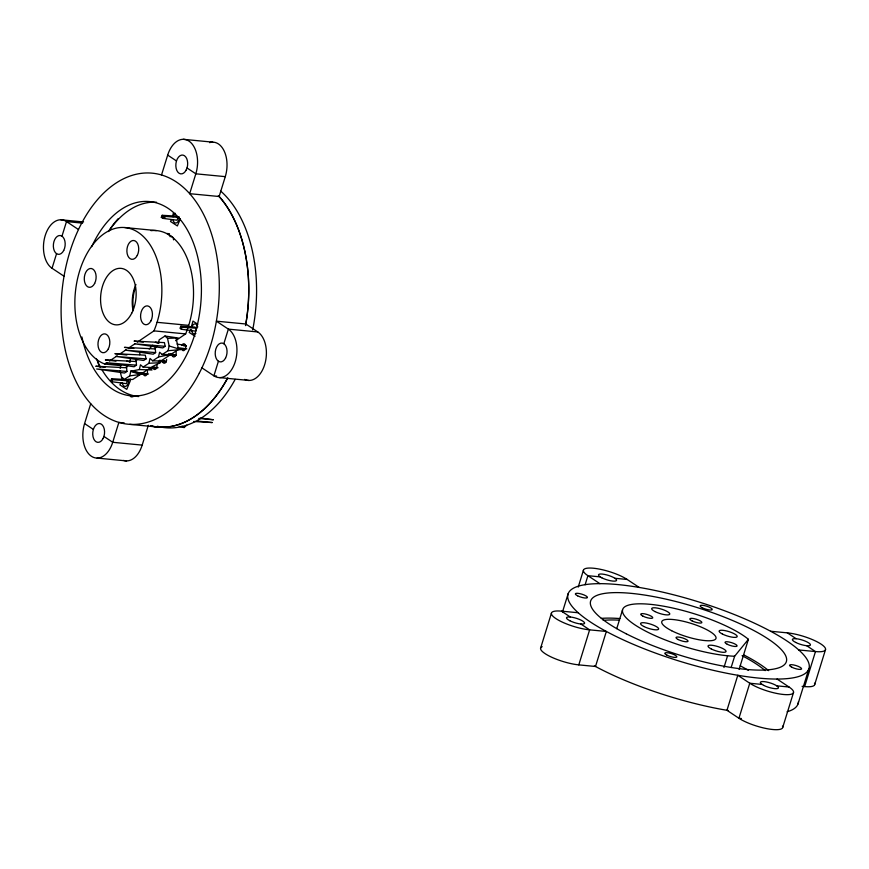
<?xml version="1.0" encoding="UTF-8"?>
<svg xmlns="http://www.w3.org/2000/svg" width="869" height="869" viewBox="0 0 869 869"><rect width="100%" height="100%" fill="white"/><g stroke="black" fill="none" stroke-linecap="round" stroke-linejoin="round"><path stroke-width="1.3" d="M126.385 365.121L126.939 371.465L124.528 373.04L96.655 368.977L126.939 371.465M135.944 358.832L136.498 365.176L134.098 366.761L106.224 362.699L136.498 365.176M155.073 346.275L155.627 352.608L153.226 354.194L125.353 350.131L155.627 352.608M120.183 368.402L120.91 364.969M129.753 362.123L130.469 358.68M123.985 379.644L129.785 375.842L130.752 371.259L139.344 369.553L151.977 369.988L149.848 368.228L132.794 379.438L123.985 379.644L121.562 377.298L120.052 370.944M139.551 354.693L140.039 352.401M139.344 369.553L140.496 364.795L143.113 367.087L154.975 367.696L151.923 366.87L160.189 362.688L159.407 361.949L159.766 360.255M158.44 343.266L159.168 339.833L164.969 336.021L178.243 338.008L167.543 338.313L164.969 336.021M143.113 367.087L148.914 363.275L150.022 358.43L152.672 360.798L158.473 356.985L159.624 352.227L162.242 354.519L173.507 354.541L168.51 353.835M162.242 354.519L168.043 350.707L169.151 345.992L167.543 338.313M112.123 381.763L112.557 379.71L111.59 378.699L110.732 380.709L112.123 381.763L126.472 383.642L127.374 380.72L125.614 379.547L111.59 378.699M162.709 218.347L163.144 216.294L162.177 215.284L161.319 217.293L162.709 218.347L177.059 220.226L177.96 217.304L176.201 216.131L162.177 215.284M181.393 329.275L181.838 327.233L180.861 326.223L180.002 328.232L181.393 329.275L195.742 331.154L196.644 328.243L194.884 327.07L180.861 326.223M121.964 379.807L122.562 377.461M172.551 216.392L173.452 212.872M191.245 327.32L192.972 321.074L197.763 324.267M64.024 276.223L52.042 268.271L56.561 253.672M61.981 236.172L66.5 221.573L82.566 223.127M148.327 425.245L142.179 445.113L112.72 442.288A25.223 15.707 -84.5 0 1 91.419 456.279A25.223 15.707 -84.5 0 1 84.575 423.583L90.724 403.716M161.525 174.973L167.684 155.106A25.223 15.707 -84.5 0 1 188.986 141.115A25.223 15.707 -84.5 0 1 195.829 173.811L189.681 193.678L219.14 196.513L225.288 176.646A25.223 15.707 -84.5 0 0 224.267 151.206A25.223 15.707 -84.5 0 0 209.559 142.635M218.423 361.222L213.904 375.821L216.587 376.071M223.844 343.722L228.362 329.123L216.381 321.172L245.84 323.996L257.821 331.958A25.223 15.707 -84.5 0 1 264.98 363.6A25.223 15.707 -84.5 0 1 244.656 379.395M540.605 648.155L551.435 613.145M562.525 611.863L568.141 593.712M578.222 587.086L583.436 570.216M585.109 584.772L587.911 575.691A25.223 6.224 17.2 0 1 593.484 568.228A25.223 6.224 17.2 0 1 627.19 579.471L639.171 587.422M542.191 646.655A25.223 6.224 17.2 0 0 549.914 656.377A25.223 6.224 17.2 0 0 578.797 664.872L589.627 629.851L580.84 624.007M616.74 628.624L622.562 609.799M723.953 667.522L727.592 655.758M731.144 667.522L734.631 656.236L748.415 639.302A69.357 17.13 17.2 0 0 653.586 604.694A69.357 17.13 17.2 0 0 636.39 625.832A69.357 17.13 17.2 0 0 734.631 656.236M739.095 669.412L748.415 639.302M782.697 727.505L793.527 692.495M797.981 704.02L808.822 669A126.103 31.143 17.2 0 0 637.553 587.162A126.103 31.143 17.2 0 0 619.076 637.9A126.103 31.143 17.2 0 0 808.822 669M802.076 686.336L804.64 686.575L815.48 651.565A25.223 6.224 17.2 0 0 821.053 644.103A25.223 6.224 17.2 0 0 787.336 632.86L770.618 631.252M814.688 684.587L825.528 649.567M180.383 218.738L177.363 225.94L170.476 221.476L171.465 219.651M120.878 383.066L119.889 384.891L126.776 389.355L130.22 380.991L130.089 378.841M190.648 329.666L189.17 332.414L195.069 336.227M128.167 365.067L126.168 367.761L95.775 366.229L105.106 367.261M137.063 359.679L135.727 361.482L105.334 359.94L116.001 361.135M156.865 346.21L154.856 348.914L124.463 347.372L133.793 348.415M149.175 349.077L152.738 345.21M179.166 426.321L184.119 427.57L186.792 425.126M137.259 342.201L153.976 330.872A69.357 43.2 -84.5 0 0 139.681 233.424A69.357 43.2 -84.5 0 0 78.503 274.886A69.357 43.2 -84.5 0 0 104.953 364.089L107.18 362.579M109.418 361.069L117.206 355.79M119.444 354.28L126.124 349.751M128.351 348.241L135.032 343.711M175.614 340.713L185.64 333.913A69.357 43.2 -84.5 0 0 188.845 262.807A69.357 43.2 -84.5 0 0 150.989 230.654M146.068 358.897L143.657 360.483L115.783 356.409L146.068 358.897L145.297 355.193L114.904 353.661L126.896 354.997M165.197 346.329L162.785 347.915L134.912 343.842L165.197 346.329L164.426 342.625L134.032 341.093L143.363 342.136M158.473 356.985L171.052 354.302M129.785 375.842L140.278 374.506L130.752 371.259L145.21 373.779L130.752 371.259M168.043 350.707L180.991 349.61L169.151 345.992M148.914 363.275L160.189 362.688L158.386 361.33M152.672 360.798L164.241 361.113L161.482 360.581L178.536 349.381L176.059 338.052M177.906 349.023L185.553 349.251M170.889 355.388L175.983 355.54M160.048 361.634L166.424 361.819M149.207 367.88L156.855 368.108M139.648 374.159L147.295 374.387M133.033 396.503L130.383 396.416L132.979 396.709M193.591 421.498L212.253 422.551L197.784 421.085M183.761 345.905L186.368 346.068M163.144 216.294L177.96 217.304M181.838 327.233L196.644 328.243M112.557 379.71L127.374 380.72M198.751 418.445L213.426 419.76L200.261 418.011M183.294 139.312L212.753 142.147M225.288 176.646L195.829 173.811L187.031 167.967M60.808 219.77L83.576 221.964M124.723 227.537L156.387 230.578M169.509 233.728L167.054 233.489L173.387 237.693L173.518 239.844M157.061 322.312L188.725 325.354M257.821 331.958L228.362 329.123A25.223 15.707 -84.5 0 1 235.206 361.819A25.223 15.707 -84.5 0 1 213.904 375.821L201.923 367.859M153.976 330.872L185.64 333.913M104.953 364.089L120.791 365.61M219.596 377.624L249.055 380.448M124.234 422.931L118.868 422.421L112.72 442.288L103.922 436.434M129.753 424.344L159.212 427.179M97.111 458.082L126.57 460.918M600.186 576.875L587.911 575.691L599.892 583.653M614.915 578.287L627.19 579.471M578.797 664.872L595.504 666.48L606.345 631.459L589.627 629.851A25.223 6.224 17.2 0 1 555.921 618.609A25.223 6.224 17.2 0 1 561.483 611.146L578.2 612.754M798.774 649.958L815.48 651.565L806.693 645.721M762.048 684.424L749.773 683.24L737.792 675.278L726.962 710.299L738.932 718.261A25.223 6.224 17.2 0 0 767.609 728.787A25.223 6.224 17.2 0 0 782.48 726.115M776.777 685.837L789.052 687.021A25.223 6.224 17.2 0 1 783.49 694.483A25.223 6.224 17.2 0 1 749.773 683.24L738.932 718.261L741.387 718.5M161.319 217.293L165.132 217.771M159.32 342.842L155.399 342.31L157.886 342.973M177.787 347.643L186.792 348.882M170.791 354.28L175.94 354.986M159.939 360.385L166.37 361.265M154.237 367.196L158.093 367.728M143.385 373.301L148.534 374.007M177.08 344.048L186.324 345.634M126.711 361.156L130.448 361.873M167.684 155.106L176.472 160.95M787.336 632.86L796.134 638.704M777.071 679.058L789.052 687.021M78.471 229.535L66.5 221.573A25.223 15.707 -84.5 0 0 45.199 235.575A25.223 15.707 -84.5 0 0 52.042 268.271M561.483 611.146L570.281 616.99M181.958 426.125L184.119 427.57M84.575 423.583L93.374 429.427M814.481 683.197A25.223 6.224 17.2 0 1 804.64 686.575M798.448 701.717A126.103 31.143 17.2 0 1 787.086 711.765M728.385 710.538A126.103 31.143 17.2 0 1 594.363 665.86M601.326 618.38A102.455 25.31 17.2 0 1 619.879 618.565M743.983 655.02A102.455 25.31 17.2 0 1 768.663 670.651M603.249 620.39A97.567 24.104 17.2 0 1 619.521 620.173M742.093 655.693A97.567 24.104 17.2 0 1 765.209 670.629M740.269 665.795A97.567 24.104 17.2 0 1 748.426 670.401M133.076 310.776A28.373 17.673 -84.5 0 1 135.933 284.521M142.179 445.113A25.223 15.707 -84.5 0 1 123.561 460.418M245.558 325.603A126.103 78.547 -84.5 0 0 218.336 195.623A126.016 78.492 -84.5 0 1 245.536 325.451M227.797 377.83A126.103 78.547 -84.5 0 1 150.456 425.821M138.671 396.568A97.567 60.776 -84.5 0 1 102.162 370.129M100.196 366.685A97.567 60.776 -84.5 0 1 96.372 358.691M108.527 231.578A97.567 60.776 -84.5 0 1 156.539 202.26M91.745 246.687A97.567 60.776 -84.5 0 1 186.52 228.493A97.567 60.776 -84.5 0 1 170.183 378.71A97.567 60.776 -84.5 0 1 81.925 336.976M100.098 367.185A100.793 62.785 -84.5 0 1 97.578 361.83M109.049 230.611A100.793 62.785 -84.5 0 1 118.314 218.564M133.359 308.528A28.373 17.673 -84.5 0 1 135.488 287.378M169.933 236.509A5.04 3.139 -84.5 0 1 170.324 236.748M179.144 216.772A5.04 3.139 -84.5 0 1 176.603 222.833A5.04 3.139 -84.5 0 1 172.931 219.564M173.029 216.794A5.04 3.139 -84.5 0 1 175.201 213.274M128.384 379.199A5.04 3.139 -84.5 0 1 126.233 386.14A5.04 3.139 -84.5 0 1 122.301 382.642M122.442 380.209A5.04 3.139 -84.5 0 1 123.116 378.33M147.469 371.498A3.465 2.162 -84.5 0 1 145.959 375.538A3.465 2.162 -84.5 0 1 143.352 374.072M156.92 364.535A3.465 2.162 -84.5 0 1 155.518 369.26A3.465 2.162 -84.5 0 1 152.77 367.131M166.631 359.397A3.465 2.162 -84.5 0 1 164.784 363.123A3.465 2.162 -84.5 0 1 162.373 361.08M175.994 351.749A3.465 2.162 -84.5 0 1 174.865 356.54A3.465 2.162 -84.5 0 1 171.986 355.019M181.806 345.482A3.465 2.162 -84.5 0 1 185.13 344.548A3.465 2.162 -84.5 0 1 184.825 349.849A3.465 2.162 -84.5 0 1 181.61 348.947M191.886 327.059A5.04 3.139 -84.5 0 1 194.993 323.909A5.04 3.139 -84.5 0 1 197.73 327.037M195.927 333.37A5.04 3.139 -84.5 0 1 191.549 329.818M220.78 191.158A126.016 78.492 -84.5 0 1 252.694 329.883M235.173 379.362A126.016 78.492 -84.5 0 1 157.354 426.244M227.309 378.602A126.016 78.492 -84.5 0 1 151.64 426.016M130.806 395.558A3.465 2.162 -84.5 0 1 131.186 396.796M601.804 577.809A9.461 2.335 17.2 0 0 616.49 580.557A9.461 2.335 17.2 0 0 604.357 574.376A9.461 2.335 17.2 0 0 601.804 577.809M795.667 642.43A9.461 2.335 17.2 0 0 810.353 645.189A9.461 2.335 17.2 0 0 798.22 639.008A9.461 2.335 17.2 0 0 795.667 642.43M763.666 685.359A9.461 2.335 17.2 0 0 778.352 688.107A9.461 2.335 17.2 0 0 766.219 681.926A9.461 2.335 17.2 0 0 763.666 685.359M569.814 620.727A9.461 2.335 17.2 0 0 584.5 623.475A9.461 2.335 17.2 0 0 572.367 617.294A9.461 2.335 17.2 0 0 569.814 620.727M626.212 633.783A102.455 25.31 17.2 0 0 785.337 663.644A102.455 25.31 17.2 0 0 653.901 596.645A102.455 25.31 17.2 0 0 626.212 633.783M702.369 607.822A6.3 1.553 17.2 0 0 712.167 609.658A6.3 1.553 17.2 0 0 704.075 605.53A6.3 1.553 17.2 0 0 702.369 607.822M791.757 667.196A6.3 1.553 17.2 0 0 801.555 669.032A6.3 1.553 17.2 0 0 793.462 664.915A6.3 1.553 17.2 0 0 791.757 667.196M666.99 655.204A6.3 1.553 17.2 0 0 676.788 657.04A6.3 1.553 17.2 0 0 668.696 652.923A6.3 1.553 17.2 0 0 666.99 655.204M577.603 595.819A6.3 1.553 17.2 0 0 587.39 597.655A6.3 1.553 17.2 0 0 579.308 593.527A6.3 1.553 17.2 0 0 577.603 595.819M671.65 630.72A28.373 7.006 17.2 0 0 715.708 638.987A28.373 7.006 17.2 0 0 679.308 620.433A28.373 7.006 17.2 0 0 671.65 630.72M642.908 616.132A6.3 1.553 17.2 0 0 652.695 617.978A6.3 1.553 17.2 0 0 644.613 613.851A6.3 1.553 17.2 0 0 642.908 616.132M692.017 620.857A6.3 1.553 17.2 0 0 701.804 622.693A6.3 1.553 17.2 0 0 693.723 618.576A6.3 1.553 17.2 0 0 692.017 620.857M678.2 639.541A6.3 1.553 17.2 0 0 687.987 641.376A6.3 1.553 17.2 0 0 679.895 637.259A6.3 1.553 17.2 0 0 678.2 639.541M727.244 644.266A6.3 1.553 17.2 0 0 737.031 646.101A6.3 1.553 17.2 0 0 728.95 641.974A6.3 1.553 17.2 0 0 727.244 644.266M643.864 626.495A9.461 2.335 17.2 0 0 658.55 629.254A9.461 2.335 17.2 0 0 646.417 623.062A9.461 2.335 17.2 0 0 643.864 626.495M711.287 648.969A9.461 2.335 17.2 0 0 725.973 651.728A9.461 2.335 17.2 0 0 713.851 645.548A9.461 2.335 17.2 0 0 711.287 648.969M722.421 634.044A9.461 2.335 17.2 0 0 737.108 636.803A9.461 2.335 17.2 0 0 724.974 630.612A9.461 2.335 17.2 0 0 722.421 634.044M654.987 611.57A9.461 2.335 17.2 0 0 669.684 614.318A9.461 2.335 17.2 0 0 657.551 608.137A9.461 2.335 17.2 0 0 654.987 611.57M131.751 313.166A28.373 17.673 -84.5 0 0 121.812 268.456A28.373 17.673 -84.5 0 0 101.51 308.169A28.373 17.673 -84.5 0 0 131.751 313.166M137.269 255.432A9.461 5.887 -84.5 0 0 133.967 240.528A9.461 5.887 -84.5 0 0 127.189 253.759A9.461 5.887 -84.5 0 0 137.269 255.432M150.967 320.824A9.461 5.887 -84.5 0 0 147.665 305.921A9.461 5.887 -84.5 0 0 140.887 319.162A9.461 5.887 -84.5 0 0 150.967 320.824M108.364 348.817A9.461 5.887 -84.5 0 0 105.062 333.902A9.461 5.887 -84.5 0 0 98.284 347.144A9.461 5.887 -84.5 0 0 108.364 348.817M94.667 283.413A9.461 5.887 -84.5 0 0 91.364 268.51A9.461 5.887 -84.5 0 0 84.586 281.752A9.461 5.887 -84.5 0 0 94.667 283.413M63.73 250.446A9.461 5.887 -84.5 0 0 60.428 235.542A9.461 5.887 -84.5 0 0 53.65 248.784A9.461 5.887 -84.5 0 0 63.73 250.446M199.305 373.149A126.103 78.547 -84.5 0 0 156.181 173.713A126.103 78.547 -84.5 0 0 65.11 349.229A126.103 78.547 -84.5 0 0 199.305 373.149M103.118 438.454A9.461 5.887 -84.5 0 0 99.805 423.551A9.461 5.887 -84.5 0 0 93.037 436.792A9.461 5.887 -84.5 0 0 103.118 438.454M225.592 357.995A9.461 5.887 -84.5 0 0 222.279 343.092A9.461 5.887 -84.5 0 0 215.512 356.333A9.461 5.887 -84.5 0 0 225.592 357.995M186.216 169.987A9.461 5.887 -84.5 0 0 182.903 155.084A9.461 5.887 -84.5 0 0 176.135 168.314A9.461 5.887 -84.5 0 0 186.216 169.987"/></g></svg>
